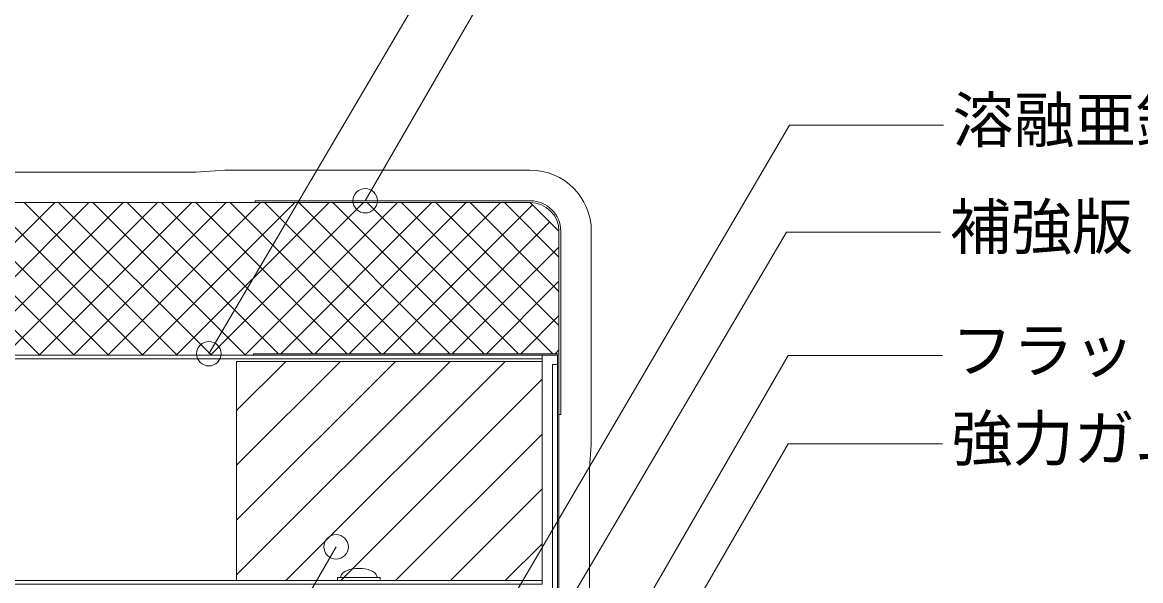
# Model space of a CAD drawing. Units: millimetres, scale not verified. Extents: x -1380 to 1380, y -955 to 955.
# Drawn here: x 93.8 to 459.9, y -243.2 to -60.4 of the extents above; entities that cross this region are included whole.
import ezdxf
from ezdxf.enums import TextEntityAlignment as Align

# ---------------------------------------------------------------- set-up
doc = ezdxf.new("R2010")
doc.units = ezdxf.units.MM
doc.header["$LTSCALE"] = 3
for name, color, linetype, lineweight in [('0-1_BOUSUI', 1, 'Continuous', 18), ('0-2_MOJI', 7, 'Continuous', 18), ('0-3_HATCH', 9, 'Continuous', 18), ('0-4_KANAMONO', 5, 'Continuous', 18), ('0-7_dekki', 3, 'Continuous', 18), ('0-8_dannnetu', 6, 'Continuous', 18)]:
    doc.layers.add(name, color=color, linetype=linetype, lineweight=lineweight)
doc.styles.add('ＭＳ ゴシック', font='')
doc.styles.get('ＭＳ ゴシック').set_extended_font_data('MS Gothic')

msp = doc.modelspace()

# ---------------------------------------------------------------- linework, layer by layer
at = {"layer": '0-1_BOUSUI'}
msp.add_line((279.486, -309.073), (279.486, -206.281), dxfattribs=at)
for points in [[(-900.086, -109.427), (150.653, -109.427), (160.086, -108.827), (260.086, -108.827)], [(280.086, -128.827), (280.086, -198.827), (279.486, -206.281)]]:
    msp.add_lwpolyline(points, dxfattribs=at)
msp.add_arc((260.086, -128.827), 20, 0, 90, dxfattribs=at)
at = {"layer": '0-2_MOJI'}
for points in [[(315.953, 19.291), (265.515, 19.291), (154.884, -168.927)], [(206.055, -118.827), (268.981, -9.837), (319.419, -9.837)], [(395.341, -94.075), (344.903, -94.075), (221.015, -305.827)], [(394.425, -129.088), (343.987, -129.088), (239.247, -307.427)], [(394.982, -169.503), (344.544, -169.503), (276.557, -287.26)], [(394.982, -198.388), (344.544, -198.388), (276.557, -316.145)], [(94.555, -349.942), (128.561, -349.942), (196.548, -232.185)]]:
    msp.add_lwpolyline(points, dxfattribs=at)
for centre in [(206.055, -118.827), (154.884, -168.927), (196.548, -232.185)]:
    msp.add_circle(centre, 4, dxfattribs=at)
at = {"layer": '0-3_HATCH'}
for p, q in [((99.584, -169.427), (49.584, -119.427)), ((54.427, -169.427), (104.427, -119.427)), ((110.809, -169.427), (60.809, -119.427)), ((65.653, -169.427), (115.653, -119.427)), ((122.034, -169.427), (72.034, -119.427)), ((76.878, -169.427), (126.878, -119.427)), ((133.26, -169.427), (83.26, -119.427)), ((88.103, -169.427), (138.103, -119.427)), ((144.485, -169.427), (94.485, -119.427)), ((99.329, -169.427), (149.329, -119.427)), ((155.71, -169.427), (105.71, -119.427)), ((110.554, -169.427), (160.554, -119.427)), ((166.935, -169.427), (116.935, -119.427)), ((121.779, -169.427), (171.779, -119.427)), ((177.661, -168.927), (128.161, -119.427)), ((133.005, -169.427), (183.005, -119.427)), ((188.886, -168.927), (139.386, -119.427)), ((144.23, -169.427), (194.23, -119.427)), ((200.111, -168.927), (150.611, -119.427)), ((155.455, -169.427), (205.455, -119.427)), ((211.337, -168.927), (161.837, -119.427)), ((166.681, -169.427), (216.681, -119.427)), ((222.562, -168.927), (173.062, -119.427)), ((178.406, -168.927), (227.906, -119.427)), ((233.787, -168.927), (184.287, -119.427)), ((189.631, -168.927), (239.131, -119.427)), ((245.013, -168.927), (195.513, -119.427)), ((200.856, -168.927), (250.356, -119.427)), ((256.238, -168.927), (206.738, -119.427)), ((212.082, -168.927), (260.834, -120.175)), ((267.463, -168.927), (217.963, -119.427)), ((269.486, -159.725), (229.189, -119.427)), ((269.486, -148.499), (240.414, -119.427)), ((269.486, -137.274), (251.639, -119.427)), ((223.307, -168.927), (266.447, -125.788)), ((234.532, -168.927), (269.486, -133.973)), ((245.758, -168.927), (269.486, -145.199)), ((256.983, -168.927), (269.486, -156.424)), ((268.208, -168.927), (269.486, -167.649)), ((163.986, -187.48), (180.039, -171.427)), ((163.986, -205.44), (198, -171.427)), ((163.986, -223.401), (215.96, -171.427)), ((163.986, -241.361), (233.921, -171.427)), ((180.081, -243.227), (251.881, -171.427)), ((198.042, -243.227), (263.986, -177.282)), ((216.002, -243.227), (263.986, -195.243)), ((233.963, -243.227), (263.986, -213.204)), ((251.923, -243.227), (263.986, -231.164))]:
    msp.add_line(p, q, dxfattribs=at)
msp.add_lwpolyline([(163.986, -243.227), (263.986, -243.227), (263.986, -171.427), (163.986, -171.427)], close=True, dxfattribs=at)
at = {"layer": '0-4_KANAMONO', "color": 3}
msp.add_line((260.086, -119.427), (170.086, -119.427), dxfattribs=at)
for points in [[(170.086, -119.427), (170.086, -118.827), (260.086, -118.827)], [(270.086, -128.827), (270.086, -188.827), (269.486, -188.827), (269.486, -128.827)]]:
    msp.add_lwpolyline(points, dxfattribs=at)
at = {"layer": '0-4_KANAMONO'}
msp.add_lwpolyline([(268.986, -319.073), (268.986, -169.427), (169.486, -169.427), (169.486, -168.927), (269.486, -168.927), (269.486, -319.073)], dxfattribs=at)
msp.add_lwpolyline([(123.986, -305.827), (267.386, -305.827), (267.386, -172.427), (268.986, -172.427), (268.986, -307.427), (123.986, -307.427)], close=True, dxfattribs=at)
at = {"layer": '0-4_KANAMONO', "color": 3}
for radius in [10, 9.4]:
    msp.add_arc((260.086, -128.827), radius, 0, 90, dxfattribs=at)
at = {"layer": '0-7_dekki'}
for p, q in [((-900.086, -170.627), (263.986, -170.627)), ((200.986, -239.629), (200.129, -239.929)), ((201.934, -239.409), (200.986, -239.629)), ((202.944, -239.273), (201.934, -239.409)), ((263.986, -243.227), (-900.086, -243.227)), ((196.986, -242.227), (210.986, -242.227)), ((196.986, -243.227), (196.986, -242.227)), ((198.077, -241.706), (197.986, -242.227)), ((209.986, -242.227), (209.895, -241.706)), ((210.986, -243.227), (210.986, -242.227))]:
    msp.add_line(p, q, dxfattribs=at)
for points in [[(-900.086, -169.427), (263.986, -169.427), (263.986, -244.427), (-900.086, -244.427)], [(200.129, -239.929), (199.39, -240.299), (198.79, -240.727), (198.348, -241.201), (198.077, -241.706)], [(209.895, -241.706), (209.624, -241.201), (209.182, -240.727), (208.582, -240.299), (207.843, -239.929), (206.986, -239.629), (206.038, -239.409), (205.028, -239.273), (203.986, -239.228), (202.944, -239.273)]]:
    msp.add_lwpolyline(points, dxfattribs=at)
at = {"layer": '0-8_dannnetu'}
msp.add_line((-900.086, -119.427), (260.086, -119.427), dxfattribs=at)
msp.add_lwpolyline([(269.486, -168.927), (269.486, -128.827), (260.086, -119.427)], dxfattribs=at)

# ---------------------------------------------------------------- texts
at = {"layer": '0-2_MOJI', "style": 'ＭＳ ゴシック'}
for s, p in [('溶融亜鉛メッキ鋼板(t=1.0)', (398.341, -104.075)), ('補強版：溶融亜鉛メッキ鋼板(t=1.6)', (397.425, -139.088)), ('フラットバー', (397.982, -179.503)), ('強力ガムシール', (397.982, -208.388))]:
    msp.add_text(s, height=14.66, dxfattribs=at).set_placement(p, align=Align.BOTTOM_LEFT)

doc.saveas('drawing.dxf')
